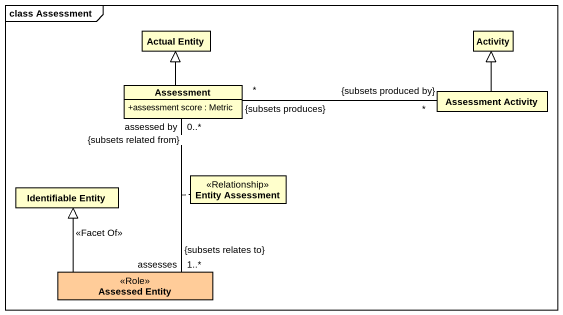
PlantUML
@startuml
mainframe class Assessment
hide circle
hide empty members
skinparam classAttributeIconSize 0
class "Actual Entity" as Actual_Entity
class Activity
class Assessment {
  +assessment score : Metric
}
class "Assessment Activity" as Assessment_Activity
class "Identifiable Entity" as Identifiable_Entity
class "Entity Assessment" as Entity_Assessment <<Relationship>>
class "Assessed Entity" as Assessed_Entity <<Role>> #FFCC99
Assessment -up-|> Actual_Entity
Assessment "assessed by\n0..*\n{subsets related from}" -- "assesses\n{subsets relates to}\n1..*" Assessed_Entity
(Assessment, Assessed_Entity) .. Entity_Assessment
Assessment_Activity -up-|> Activity
Assessment_Activity "*\n{subsets produced by}" -left- "*\n{subsets produces}" Assessment
Assessed_Entity -up-|> Identifiable_Entity : <<Facet Of>>
@enduml
